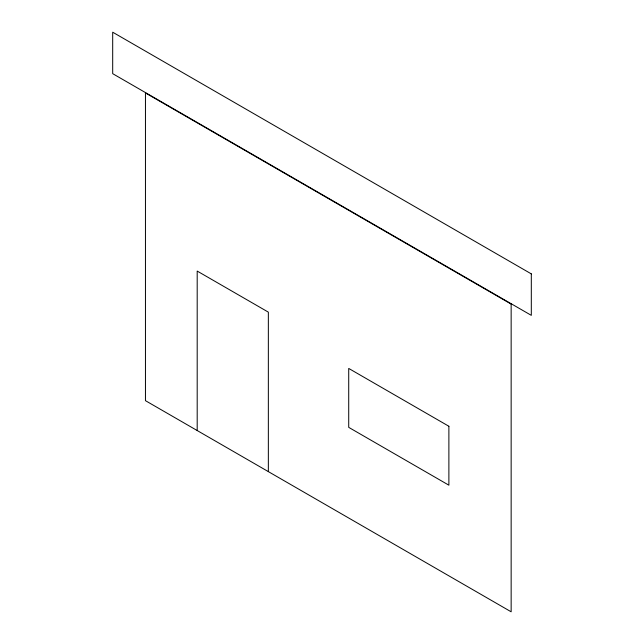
<?xml version="1.0" encoding="UTF-8"?>
<svg xmlns="http://www.w3.org/2000/svg" width="644" height="644" viewBox="0 0 644 644"><rect width="100%" height="100%" fill="white"/><g stroke="black" fill="none" stroke-linecap="round" stroke-linejoin="round"><path stroke-width="0.97" d="M268.347 471.617L268.347 312.147L197.193 271.068L197.193 430.538M531.308 273.885L112.692 32.2L112.692 73.666L531.308 315.351L531.308 273.885M511.151 304.097L145.455 92.961L145.455 400.665L511.151 611.8L511.151 304.097M448.884 426.264L348.718 368.432L348.718 427.358L448.884 485.19L448.884 426.264"/></g></svg>
